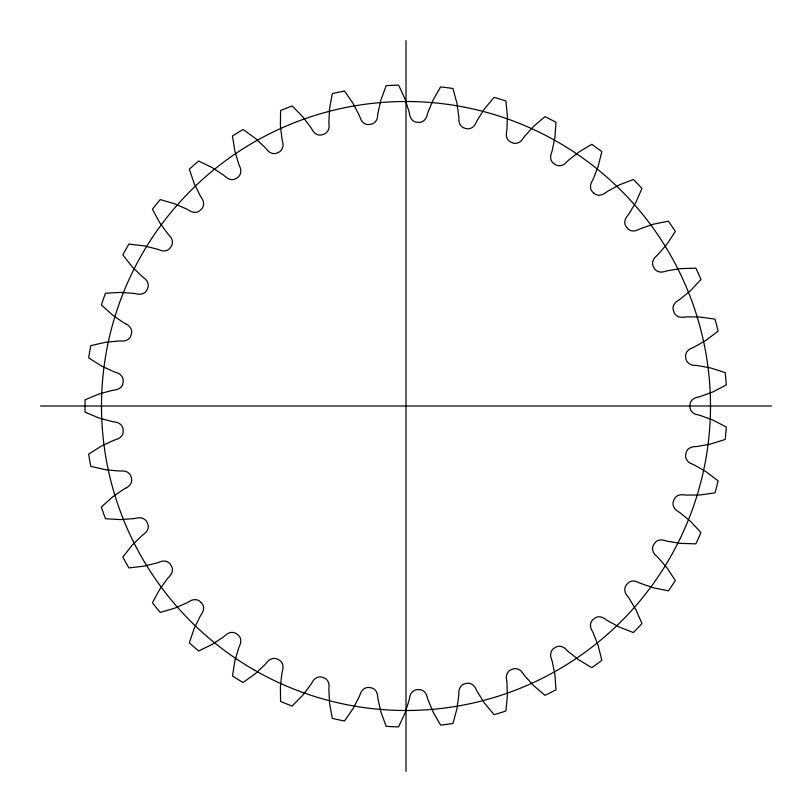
<?xml version="1.0" encoding="UTF-8"?>
<svg xmlns="http://www.w3.org/2000/svg" width="812" height="812" viewBox="0 0 812 812"><rect width="100%" height="100%" fill="white"/><g stroke="black" fill="none" stroke-linecap="round" stroke-linejoin="round"><path stroke-width="1.22" d="M126.164 487.9C129.615 486.327 132.549 482.592 131.514 478.644A20.807 20.807 0 0 0 131.351 477.984C130.905 473.315 126.175 470.483 121.759 470.97A67.406 67.406 0 0 1 118.816 470.99L105.611 469.742L90.761 466.352A320.963 320.963 0 0 1 88.67 454.111L101.541 445.971L113.568 440.398A67.406 67.406 0 0 1 116.349 439.424C120.014 438.46 123.536 435.283 123.191 431.213A20.807 20.807 0 0 0 123.14 430.533C123.485 425.853 119.293 422.26 114.868 422.007A67.406 67.406 0 0 1 111.965 421.519L99.165 418.058L85.098 412.212A320.963 320.963 0 0 1 85.098 399.788L99.165 393.942L111.965 390.481A67.406 67.406 0 0 1 114.868 389.993C118.643 389.669 122.653 387.121 122.998 383.051A20.807 20.807 0 0 0 123.059 382.371C124.195 377.824 120.673 373.581 116.349 372.576A67.406 67.406 0 0 1 113.568 371.602L101.541 366.029L88.67 357.889A320.963 320.963 0 0 1 90.761 345.648L105.611 342.258L118.816 341.01A67.406 67.406 0 0 1 121.759 341.03C125.535 341.334 129.92 339.507 130.945 335.559A20.807 20.807 0 0 0 131.118 334.899C133.006 330.606 130.255 325.825 126.164 324.1M40.6 406L771.4 406M593.582 192.86L593.237 192.566A20.807 20.807 0 0 1 592.73 192.109C589.664 189.409 589.999 184.679 591.978 181.452A67.406 67.406 0 0 0 593.328 178.823L598.15 166.47L601.814 151.692A320.963 320.963 0 0 0 591.826 144.303L578.763 152.138L568.37 160.36A67.406 67.406 0 0 0 566.248 162.42C563.406 165.821 558.027 167.049 554.474 163.994A20.807 20.807 0 0 1 553.896 163.628C550.424 161.486 549.957 156.767 551.358 153.245A67.406 67.406 0 0 0 552.241 150.433L554.9 137.441L556.017 122.257A320.963 320.963 0 0 0 544.923 116.664L533.372 126.591L524.522 136.457A67.406 67.406 0 0 0 522.776 138.842C520.553 142.679 515.458 144.79 511.438 142.384A20.807 20.807 0 0 1 510.809 142.12C507.023 140.598 505.764 136.02 506.546 132.315A67.406 67.406 0 0 0 506.942 129.392L507.378 116.146L505.906 100.982A320.963 320.963 0 0 0 494.031 97.349L484.317 109.082L477.263 120.308A67.406 67.406 0 0 0 475.944 122.947C474.401 127.108 469.742 130.052 465.367 128.357A20.807 20.807 0 0 1 464.708 128.205C460.719 127.342 458.699 123.048 458.851 119.262A67.406 67.406 0 0 0 458.739 116.319L456.933 103.175L452.923 88.488A320.963 320.963 0 0 0 440.601 86.914L433.019 100.12L427.954 112.371A67.406 67.406 0 0 0 427.102 115.192C426.29 119.557 422.189 123.251 417.591 122.307A20.807 20.807 0 0 1 416.911 122.277C412.841 122.104 410.121 118.207 409.634 114.451A67.406 67.406 0 0 0 409.025 111.569L405.026 98.932L398.59 85.128A320.963 320.963 0 0 0 386.177 85.656L380.929 99.947L378.016 112.888A67.406 67.406 0 0 0 377.651 115.811C377.58 120.247 374.17 124.581 369.48 124.429A20.807 20.807 0 0 1 368.81 124.51C364.761 125.028 361.431 121.658 360.305 118.034A67.406 67.406 0 0 0 359.229 115.294L353.139 103.51L344.471 90.995A320.963 320.963 0 0 0 332.321 93.613L329.57 108.585L328.88 121.83A67.406 67.406 0 0 0 329.022 124.774C329.702 129.159 327.063 134.01 322.425 134.65A20.807 20.807 0 0 1 321.775 134.853C317.868 136.04 314.011 133.28 312.295 129.9A67.406 67.406 0 0 0 310.773 127.372L302.785 116.796L292.117 105.925A320.963 320.963 0 0 0 280.587 110.554L280.404 125.789L281.967 138.953A67.406 67.406 0 0 0 282.596 141.826C284.007 146.038 282.241 151.255 277.765 152.686A20.807 20.807 0 0 1 277.156 152.981C273.512 154.818 269.249 152.747 266.986 149.702A67.406 67.406 0 0 0 265.047 147.48L255.394 138.395L243.042 129.484A320.963 320.963 0 0 0 232.465 136L234.861 151.042L238.616 163.76A67.406 67.406 0 0 0 239.733 166.48C241.834 170.388 240.961 175.839 236.799 178.001A20.807 20.807 0 0 1 236.251 178.396C232.973 180.822 228.416 179.503 225.675 176.884A67.406 67.406 0 0 0 223.391 175.016L212.328 167.698L198.656 161.009A320.963 320.963 0 0 0 189.328 169.211L194.23 183.634L200.087 195.53A67.406 67.406 0 0 0 201.64 198.026C204.38 201.528 204.441 207.04 200.706 209.872A20.807 20.807 0 0 1 200.229 210.359C197.407 213.302 192.688 212.774 189.541 210.653A67.406 67.406 0 0 0 186.973 209.202L174.844 203.863L160.228 199.569A320.963 320.963 0 0 0 152.423 209.242L159.69 222.62L167.475 233.359A67.406 67.406 0 0 0 169.434 235.561C172.723 238.545 173.717 243.965 170.51 247.386A20.807 20.807 0 0 1 170.124 247.944C167.84 251.334 163.1 251.598 159.639 250.045A67.406 67.406 0 0 0 156.868 249.051L144.008 245.833L128.885 244.077A320.963 320.963 0 0 0 122.825 254.917L132.244 266.884L141.735 276.151A67.406 67.406 0 0 0 144.039 277.988C147.774 280.373 149.672 285.55 147.094 289.468A20.807 20.807 0 0 1 146.81 290.087C145.125 293.802 140.506 294.868 136.832 293.924A67.406 67.406 0 0 0 133.929 293.406L120.704 292.411L105.499 293.244A320.963 320.963 0 0 0 101.358 304.957L112.675 315.147L123.586 322.679A67.406 67.406 0 0 0 126.164 324.1M593.927 193.165C596.932 196.311 601.996 195.57 605.113 193.002A67.406 67.406 0 0 1 607.538 191.338L619.18 184.984L633.38 179.472A320.963 320.963 0 0 1 641.977 188.445L635.867 202.391L629.026 213.749A67.406 67.406 0 0 1 627.26 216.114C624.763 218.956 623.626 223.574 626.194 226.741A20.807 20.807 0 0 0 626.62 227.279L626.905 227.634M201.021 602.463L201.335 602.788A20.807 20.807 0 0 1 201.802 603.286C204.624 606.229 203.893 610.918 201.65 613.973A67.406 67.406 0 0 0 200.087 616.47L194.23 628.366L189.328 642.789A320.963 320.963 0 0 0 198.656 650.991L212.328 644.302L223.391 636.984A67.406 67.406 0 0 0 225.675 635.116C228.791 631.959 234.252 631.198 237.54 634.548A20.807 20.807 0 0 1 238.078 634.954C241.357 637.379 241.428 642.13 239.733 645.52A67.406 67.406 0 0 0 238.616 648.24L234.861 660.958L232.465 676A320.963 320.963 0 0 0 243.042 682.516L255.394 673.605L265.047 664.52A67.406 67.406 0 0 0 266.986 662.298C269.523 658.664 274.781 656.979 278.587 659.73A20.807 20.807 0 0 1 279.186 660.044C282.83 661.881 283.703 666.54 282.606 670.174A67.406 67.406 0 0 0 281.967 673.046L280.404 686.211L280.587 701.446A320.963 320.963 0 0 0 292.117 706.075L302.785 695.204L310.773 684.628A67.406 67.406 0 0 0 312.295 682.1C314.193 678.091 319.086 675.554 323.298 677.614A20.807 20.807 0 0 1 323.947 677.817C327.845 679.015 329.489 683.46 329.022 687.226A67.406 67.406 0 0 0 328.88 690.17L329.57 703.415L332.321 718.387A320.963 320.963 0 0 0 344.471 721.005L353.139 708.49L359.229 696.706A67.406 67.406 0 0 0 360.305 693.966C361.492 689.692 365.887 686.363 370.384 687.683A20.807 20.807 0 0 1 371.064 687.774C375.114 688.292 377.489 692.403 377.651 696.188A67.406 67.406 0 0 0 378.016 699.112L380.929 712.053L386.177 726.344A320.963 320.963 0 0 0 398.59 726.872L405.026 713.068L409.025 700.431A67.406 67.406 0 0 0 409.634 697.549C410.08 693.133 413.846 689.104 418.505 689.652A20.807 20.807 0 0 1 419.185 689.632C423.265 689.449 426.3 693.103 427.102 696.808A67.406 67.406 0 0 0 427.954 699.629L433.019 711.88L440.601 725.086A320.963 320.963 0 0 0 452.923 723.512L456.933 708.825L458.739 695.681A67.406 67.406 0 0 0 458.851 692.737C458.547 688.312 461.581 683.704 466.261 683.46A20.807 20.807 0 0 1 466.93 683.318C470.919 682.456 474.523 685.541 475.944 689.053A67.406 67.406 0 0 0 477.263 691.692L484.317 702.918L494.031 714.651A320.963 320.963 0 0 0 505.906 711.018L507.378 695.854L506.942 682.608A67.406 67.406 0 0 0 506.556 679.685C505.5 675.371 507.713 670.316 512.291 669.281A20.807 20.807 0 0 1 512.92 669.027C516.706 667.515 520.786 669.941 522.776 673.158A67.406 67.406 0 0 0 524.522 675.543L533.372 685.409L544.923 695.336A320.963 320.963 0 0 0 556.017 689.743L554.9 674.559L552.241 661.567A67.406 67.406 0 0 0 551.358 658.755C549.592 654.685 550.922 649.326 555.256 647.529A20.807 20.807 0 0 1 555.834 647.174C559.316 645.043 563.741 646.748 566.248 649.58A67.406 67.406 0 0 0 568.37 651.64L578.763 659.862L591.826 667.697A320.963 320.963 0 0 0 601.814 660.308L598.15 645.53L593.328 633.177A67.406 67.406 0 0 0 591.978 630.548C589.553 626.834 589.959 621.332 593.927 618.835A20.807 20.807 0 0 1 594.445 618.389C597.5 615.689 602.159 616.623 605.113 618.998A67.406 67.406 0 0 0 607.538 620.662L619.18 627.016L633.38 632.528A320.963 320.963 0 0 0 641.977 623.555L635.867 609.609L629.026 598.251A67.406 67.406 0 0 0 627.26 595.886C624.235 592.638 623.707 587.147 627.189 584.011A20.807 20.807 0 0 1 627.625 583.483C630.183 580.306 634.933 580.448 638.242 582.285A67.406 67.406 0 0 0 640.922 583.513L653.467 587.807L668.388 590.842A320.963 320.963 0 0 0 675.351 580.55L666.967 567.832L658.309 557.793A67.406 67.406 0 0 0 656.167 555.763C652.645 553.073 651.183 547.755 654.096 544.07A20.807 20.807 0 0 1 654.431 543.482C656.421 539.919 661.12 539.249 664.693 540.498A67.406 67.406 0 0 0 667.545 541.259L680.629 543.37L695.854 543.837A320.963 320.963 0 0 0 700.969 532.52L690.565 521.395L680.334 512.971A67.406 67.406 0 0 0 677.878 511.337C673.95 509.276 671.615 504.272 673.858 500.162A20.807 20.807 0 0 1 674.092 499.512C675.452 495.665 679.969 494.214 683.704 494.843A67.406 67.406 0 0 0 686.637 495.107L699.903 494.985L714.976 492.874A320.963 320.963 0 0 0 718.112 480.846L705.973 471.65L694.463 465.073A67.406 67.406 0 0 0 691.773 463.875C687.551 462.505 684.404 457.968 685.917 453.532A20.807 20.807 0 0 1 686.038 452.863C686.729 448.843 690.931 446.641 694.727 446.63A67.406 67.406 0 0 0 697.66 446.397L710.713 444.032L725.217 439.404A320.963 320.963 0 0 0 726.273 427.021L712.753 420.007L700.299 415.47A67.406 67.406 0 0 0 697.437 414.739C693.052 414.11 689.185 410.172 689.926 405.543A20.807 20.807 0 0 1 689.926 404.863C689.926 400.783 693.702 397.91 697.437 397.251A67.406 67.406 0 0 0 700.299 396.53L712.753 391.993L726.273 384.979A320.963 320.963 0 0 0 725.217 372.596L710.713 367.968L697.66 365.603A67.406 67.406 0 0 0 694.727 365.37C690.291 365.481 685.815 362.253 685.764 357.564A20.807 20.807 0 0 1 685.653 356.894C684.963 352.875 688.2 349.404 691.763 348.125A67.406 67.406 0 0 0 694.463 346.927L705.973 340.35L718.112 331.154A320.963 320.963 0 0 0 714.976 319.126L699.903 317.015L686.637 316.883A67.406 67.406 0 0 0 683.704 317.157C679.35 318.02 674.396 315.594 673.554 310.986A20.807 20.807 0 0 1 673.331 310.336C671.971 306.489 674.569 302.521 677.878 300.663A67.406 67.406 0 0 0 680.334 299.029L690.565 290.605L700.969 279.48A320.963 320.963 0 0 0 695.854 268.163L680.629 268.63L667.545 270.741A67.406 67.406 0 0 0 664.693 271.502C660.552 273.086 655.264 271.533 653.65 267.138A20.807 20.807 0 0 1 653.325 266.539C651.336 262.976 653.224 258.622 656.167 256.237A67.406 67.406 0 0 0 658.309 254.207L666.967 244.168L675.351 231.45A320.963 320.963 0 0 0 668.388 221.158L653.467 224.193L640.922 228.487A67.406 67.406 0 0 0 638.242 229.715C634.74 231.714 629.625 231.593 627.189 227.989M200.706 602.128C197.976 598.738 192.87 599.053 189.541 601.347A67.406 67.406 0 0 1 186.973 602.798L174.844 608.137L160.228 612.431A320.963 320.963 0 0 1 152.423 602.758L159.69 589.38L167.475 578.641A67.406 67.406 0 0 1 169.434 576.439C172.164 573.81 173.687 569.313 171.393 565.934A20.807 20.807 0 0 0 171.017 565.365C169.038 561.112 163.638 560.016 159.639 561.955A67.406 67.406 0 0 1 156.868 562.949L144.008 566.167L128.885 567.923A320.963 320.963 0 0 1 122.825 557.083L132.244 545.116L141.735 535.849A67.406 67.406 0 0 1 144.039 534.012C147.165 531.88 149.428 527.709 147.743 523.984A20.807 20.807 0 0 0 147.469 523.364C146.241 518.838 141.095 516.848 136.832 518.076A67.406 67.406 0 0 1 133.929 518.594L120.704 519.589L105.499 518.756A320.963 320.963 0 0 1 101.358 507.043L112.675 496.853L123.586 489.321A67.406 67.406 0 0 1 126.164 487.9M406 40.6L406 771.4M253.75 669.707A304.5 304.5 0 0 0 710.5 406A304.5 304.5 0 0 0 253.75 142.293A304.5 304.5 0 0 0 253.75 669.707"/></g></svg>
